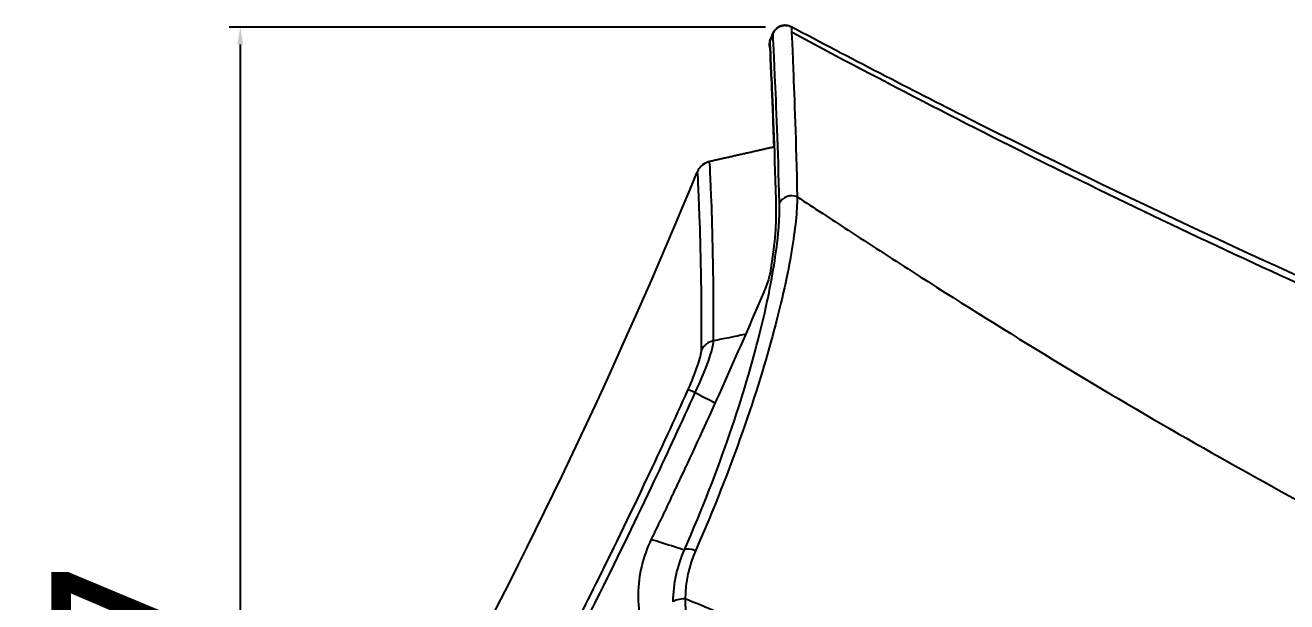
# Model space of a CAD drawing. Header units: millimetres. Extents: x 28 to 3046, y 8 to 3716.
# Drawn here: x 204.8 to 348.6, y 613.9 to 679.6 of the extents above; entities that cross this region are included whole.
import ezdxf

# ---------------------------------------------------------------- set-up
doc = ezdxf.new("R2010")
doc.units = ezdxf.units.MM
doc.layers.get('Defpoints').update_dxf_attribs({"linetype": 'CONTINUOUS'})
doc.layers.add('1LINE', color=7, linetype='CONTINUOUS')
doc.styles.add('Annotative', font='malgun.ttf')
doc.dimstyles.new('WOO', dxfattribs={"dimtxt": 20, "dimasz": 2, "dimexe": 1.25, "dimexo": 0.3, "dimgap": 1, "dimtad": 1, "dimdec": 1, "dimzin": 1, "dimdsep": 46, "dimtxsty": 'Annotative', "dimcen": 0, "dimclrd": 1, "dimclre": 1, "dimclrt": 2, "dimadec": 0, "dimazin": 0, "dimtfac": 1, "dimtdec": 1, "dimtofl": 0, "dimtmove": 0, "dimatfit": 3, "dimfxl": 0, "dimarcsym": 0})

# ---------------------------------------------------------------- blocks, each defined once
blk = doc.blocks.new('*D7')
at = {"layer": '1LINE', "color": 1, "lineweight": -2}
for p, q in [((289.21, 679.37), (228.08, 679.37)), ((229.33, 677.37), (229.33, 514.99)), ((249.01, 512.99), (228.08, 512.99))]:
    blk.add_line(p, q, dxfattribs=at)
at = {"layer": '1LINE', "color": 1}
for points in [[(229, 677.37), (229.66, 677.37), (229.33, 679.37)], [(229, 514.99), (229.66, 514.99), (229.33, 512.99)]]:
    blk.add_solid(points, dxfattribs=at)
at = {"layer": 'Defpoints', "color": 0}
for p in [(289.51, 679.37), (229.33, 512.99), (249.31, 512.99)]:
    blk.add_point(p, dxfattribs=at)
at = {"layer": '1LINE', "color": 2, "insert": (217.94, 596.18), "char_height": 20, "attachment_point": 5, "rotation": 90, "style": 'Annotative'}
blk.add_mtext('167', dxfattribs=at)

msp = doc.modelspace()

# ---------------------------------------------------------------- linework, layer by layer
at = {"layer": '1LINE', "linetype": 'Continuous'}
msp.add_line((282.82, 664.03), (282.82, 664.03), dxfattribs=at)
for centre, major_axis, ratio, start_param, end_param in [((282.12, 637.15), (-1.82, 0.82), 0.079835, 5.28224, 6.154307), ((281.29, 619.12), (1.38, -0.6), 0.327874, 1.759259, 2.97439)]:
    msp.add_ellipse(centre, major_axis=major_axis, ratio=ratio, start_param=start_param, end_param=end_param, dxfattribs=at)
for points, knots in [([(292.14, 679.39), (291.98, 679.47), (291.81, 679.53), (291.46, 679.57), (291.29, 679.57), (290.96, 679.5), (290.8, 679.43), (290.51, 679.26), (290.38, 679.14), (290.18, 678.9), (290.11, 678.77), (290.05, 678.63)], [0, 0, 0, 0, 0.216515, 0.216515, 0.418584, 0.418584, 0.620652, 0.620652, 0.822721, 0.822721, 1, 1, 1, 1]), ([(290.05, 678.63), (290.11, 678.79), (290.2, 678.94), (290.43, 679.19), (290.56, 679.29), (290.86, 679.46), (291.02, 679.52), (291.33, 679.57), (291.48, 679.57), (291.81, 679.53), (291.98, 679.47), (292.14, 679.39)], [0, 0, 0, 0, 0.202069, 0.202069, 0.404137, 0.404137, 0.606206, 0.606206, 0.783485, 0.783485, 1, 1, 1, 1]), ([(292.14, 679.39), (291.99, 679.47), (291.83, 679.52), (291.5, 679.57), (291.33, 679.57), (291, 679.51), (290.83, 679.45), (290.54, 679.28), (290.41, 679.17), (290.3, 679.04), (290.29, 679.03), (290.29, 679.03)], [0, 0, 0, 0, 0.247666, 0.247666, 0.495331, 0.495331, 0.742997, 0.742997, 0.990662, 0.990662, 1, 1, 1, 1]), ([(292.14, 679.39), (292.14, 679.39), (292.22, 677.78), (292.48, 671.27), (292.68, 666.42), (292.81, 660.01)], [0, 0, 0, 0, 0.5, 0.5, 1, 1, 1, 1]), ([(761.81, 557.54), (756.15, 557.76), (741.74, 558.4), (719.42, 559.32), (695.76, 561.27), (674.71, 563.9), (656.23, 566.62), (640.31, 569.19), (627.63, 571.3), (617.85, 572.93), (610.66, 574.13), (604.56, 575.12), (598.65, 576.08), (592.01, 577.12), (584.21, 578.36), (573.49, 580.18), (559.38, 582.77), (541.47, 586.42), (521.08, 591.02), (498.27, 596.76), (473.08, 603.83), (446.19, 612.24), (417.77, 622.11), (387.98, 633.55), (356.44, 646.94), (324.22, 662.02), (302.77, 673.07), (292.25, 678.74)], [0, 0, 0, 0, 0.034711, 0.088301, 0.136746, 0.180041, 0.218157, 0.251073, 0.278777, 0.296882, 0.311761, 0.323413, 0.334716, 0.348427, 0.364551, 0.383095, 0.415102, 0.452465, 0.495199, 0.543315, 0.596825, 0.655737, 0.716239, 0.781554, 0.851683, 0.926624, 1, 1, 1, 1]), ([(289.69, 677.75), (289.65, 677.65), (289.62, 677.53), (289.61, 677.31), (289.62, 677.2), (289.67, 677.03), (289.69, 676.98), (289.72, 676.93)], [0, 0, 0, 0, 0.398251, 0.398251, 0.796502, 0.796502, 1, 1, 1, 1]), ([(290.18, 665.78), (290.09, 668.68), (289.98, 671.06), (289.78, 675.96), (289.7, 677.55), (289.69, 677.73)], [0, 0, 0, 0, 0.379436, 0.379436, 1, 1, 1, 1]), ([(289.69, 677.73), (289.7, 677.55), (289.78, 675.96), (290.04, 669.69), (290.25, 664.86), (290.39, 658.52)], [0, 0, 0, 0, 0.48456, 0.48456, 1, 1, 1, 1]), ([(290.79, 659.29), (290.63, 665.67), (290.42, 670.53), (290.14, 677.03), (290.05, 678.63), (290.05, 678.63)], [0, 0, 0, 0, 0.5, 0.5, 1, 1, 1, 1]), ([(380.41, 637.79), (375.69, 639.74), (370.99, 641.72), (348.08, 651.58), (330.1, 659.99), (312.36, 668.92)], [0, 0, 0, 0, 0.204515, 0.204515, 1, 1, 1, 1]), ([(282.82, 664.03), (282.6, 663.98), (282.39, 663.89), (282.01, 663.66), (281.84, 663.5), (281.58, 663.18), (281.48, 663.02), (281.41, 662.84)], [0, 0, 0, 0, 0.351888, 0.351888, 0.703776, 0.703776, 1, 1, 1, 1]), ([(282.7, 664), (282.52, 663.95), (282.36, 663.87), (282.01, 663.66), (281.84, 663.5), (281.58, 663.18), (281.48, 663.02), (281.41, 662.84)], [0, 0, 0, 0, 0.304964, 0.304964, 0.682329, 0.682329, 1, 1, 1, 1]), ([(281.41, 662.84), (281.44, 662.91), (281.54, 661.2), (281.77, 654.36), (281.91, 649.25), (281.87, 642.55)], [0, 0, 0, 0, 0.5, 0.5, 1, 1, 1, 1]), ([(283.27, 643.6), (283.32, 650.34), (283.18, 655.49), (282.95, 662.37), (282.85, 664.1), (282.82, 664.03)], [0, 0, 0, 0, 0.5, 0.5, 1, 1, 1, 1]), ([(279.97, 619.78), (282.01, 624.47), (283.71, 628.88), (286.56, 637.18), (287.67, 640.98), (289.37, 647.72), (289.95, 650.69), (290.68, 655.67), (290.83, 657.72), (290.79, 659.29)], [0, 0, 0, 0, 0.25, 0.25, 0.5, 0.5, 0.75, 0.75, 1, 1, 1, 1]), ([(292.81, 660.01), (292.8, 658.42), (292.59, 656.33), (291.74, 651.26), (291.08, 648.23), (289.25, 641.34), (288.07, 637.45), (285.08, 628.97), (283.32, 624.47), (281.22, 619.67)], [0, 0, 0, 0, 0.25, 0.25, 0.5, 0.5, 0.75, 0.75, 1, 1, 1, 1]), ([(292.81, 660.01), (294.75, 658.74), (299.1, 655.88), (308.41, 649.87), (325.81, 638.96), (351.4, 624.19), (383.48, 608.13), (417, 594.02), (452.14, 582.17), (479.66, 574.93), (495.42, 571.62), (498.8, 570.95)], [0, 0, 0, 0, 0.032088, 0.072273, 0.153898, 0.316128, 0.475287, 0.634086, 0.794383, 0.95599, 1, 1, 1, 1]), ([(289.72, 651.31), (289.69, 651.16), (289.65, 650.97), (289.52, 650.51), (289.43, 650.24), (289.22, 649.68), (289.1, 649.37), (288.97, 649.07)], [0, 0, 0, 0, 0.320259, 0.320259, 0.660164, 0.660164, 1, 1, 1, 1]), ([(281.19, 637.71), (281.81, 639), (282.32, 640.24), (283.05, 642.33), (283.27, 643.17), (283.27, 643.6)], [0, 0, 0, 0, 0.5, 0.5, 1, 1, 1, 1]), ([(281.87, 642.55), (281.86, 642.22), (281.69, 641.56), (281.14, 639.94), (280.77, 638.99), (280.32, 637.98)], [0, 0, 0, 0, 0.5, 0.5, 1, 1, 1, 1]), ([(280.32, 637.98), (278.81, 634.62), (277.26, 631.28), (273.68, 623.69), (271.62, 619.45), (268.03, 612.27), (266.53, 609.31), (265, 606.36)], [0, 0, 0, 0, 0.31465, 0.31465, 0.716469, 0.716469, 1, 1, 1, 1]), ([(265.85, 606.05), (267.38, 609), (268.89, 611.96), (272.48, 619.16), (274.54, 623.4), (278.13, 631), (279.67, 634.35), (281.19, 637.71)], [0, 0, 0, 0, 0.283407, 0.283407, 0.685296, 0.685296, 1, 1, 1, 1]), ([(280.3, 629.67), (280.25, 629.55), (280.19, 629.43), (279.79, 628.57), (279.44, 627.84), (278.87, 626.62), (278.64, 626.14), (278.42, 625.67)], [0, 0, 0, 0, 0.089434, 0.089434, 0.641671, 0.641671, 1, 1, 1, 1]), ([(276.17, 620.99), (275.22, 619.03), (274.72, 616.9), (274.65, 612.6), (275.08, 610.44), (277.64, 604.53), (281.09, 601.34), (285.23, 599.97)], [0, 0, 0, 0, 0.25, 0.25, 0.5, 0.5, 1, 1, 1, 1]), ([(276.17, 620.99), (277.01, 620.72), (277.89, 620.44), (279.21, 620.03), (279.59, 619.9), (279.97, 619.78)], [0, 0, 0, 0, 0.716072, 0.716072, 1, 1, 1, 1]), ([(280.04, 614.2), (280.01, 611.13), (281.02, 608.13), (284.62, 603.16), (287.18, 601.24), (290.19, 600.25)], [0, 0, 0, 0, 0.5, 0.5, 1, 1, 1, 1]), ([(490.04, 561.32), (487.18, 561.65), (478.05, 562.72), (462.06, 564.78), (443.36, 567.52), (418.46, 571.58), (387.98, 577.61), (357.22, 585.85), (332.8, 593.83), (314.41, 600.47), (299.2, 606.34), (287.75, 610.96), (282.41, 613.21), (280.04, 614.2)], [0, 0, 0, 0, 0.039531, 0.126022, 0.221232, 0.298753, 0.472379, 0.647874, 0.737097, 0.827719, 0.919109, 0.963965, 1, 1, 1, 1])]:
    msp.add_open_spline(points, degree=3, knots=knots, dxfattribs=at)
for points, degree in [([(312.36, 668.92), (305.58, 672.34), (298.84, 675.83), (292.14, 679.39)], 3), ([(312.36, 668.92), (305.58, 672.34), (298.84, 675.83), (292.14, 679.39)], 3), ([(290.05, 678.63), (289.93, 678.34), (289.81, 678.04), (289.69, 677.75)], 3), ([(290.05, 678.63), (289.93, 678.34), (289.81, 678.04), (289.69, 677.75)], 3), ([(289.69, 677.75), (289.81, 678.04), (289.93, 678.34), (290.05, 678.63)], 3), ([(290.18, 665.69), (286.47, 664.85), (282.77, 664.02)], 2), ([(250.69, 598.28), (262.11, 619.24), (272.34, 640.76), (281.41, 662.84)], 3), ([(250.69, 598.28), (262.11, 619.24), (272.34, 640.76), (281.41, 662.84)], 3), ([(292.81, 660.01), (292.09, 660.34), (291.11, 659.99), (290.79, 659.29)], 3), ([(290.39, 658.52), (290.43, 656.73), (290.23, 654.34), (289.72, 651.31)], 3), ([(288.97, 649.07), (286.19, 642.55), (283.3, 636.09), (280.3, 629.67)], 3), ([(286.85, 644.32), (285.66, 644.08), (284.46, 643.84), (283.27, 643.6)], 3), ([(283.27, 643.6), (282.66, 643.48), (282.13, 643.08), (281.87, 642.55)], 3), ([(281.19, 637.71), (281.94, 637.32), (282.69, 636.92), (283.43, 636.53)], 3), ([(278.42, 625.67), (277.68, 624.1), (276.93, 622.54), (276.17, 620.99)], 3), ([(278.68, 613.86), (278.71, 615.93), (279.14, 617.91), (279.97, 619.78)], 3), ([(281.22, 619.67), (280.47, 617.94), (280.07, 616.12), (280.04, 614.2)], 3), ([(280.04, 614.2), (279.38, 614.19), (278.79, 614.04), (278.68, 613.86)], 3)]:
    msp.add_open_spline(points, degree=degree, dxfattribs=at)

# ---------------------------------------------------------------- dimensions: what is measured, and where the dimension line sits
at = {"layer": '1LINE'}
dim = msp.add_linear_dim(base=(229.33, 512.99), p1=(289.51, 679.37), p2=(249.31, 512.99), angle=90, text='167', dimstyle='WOO', override={"dimdec": 0}, dxfattribs=at)
dim.commit()
dim.dimension.update_dxf_attribs({"geometry": '*D7', "text_midpoint": (217.94, 596.18)})

doc.saveas('drawing.dxf')
